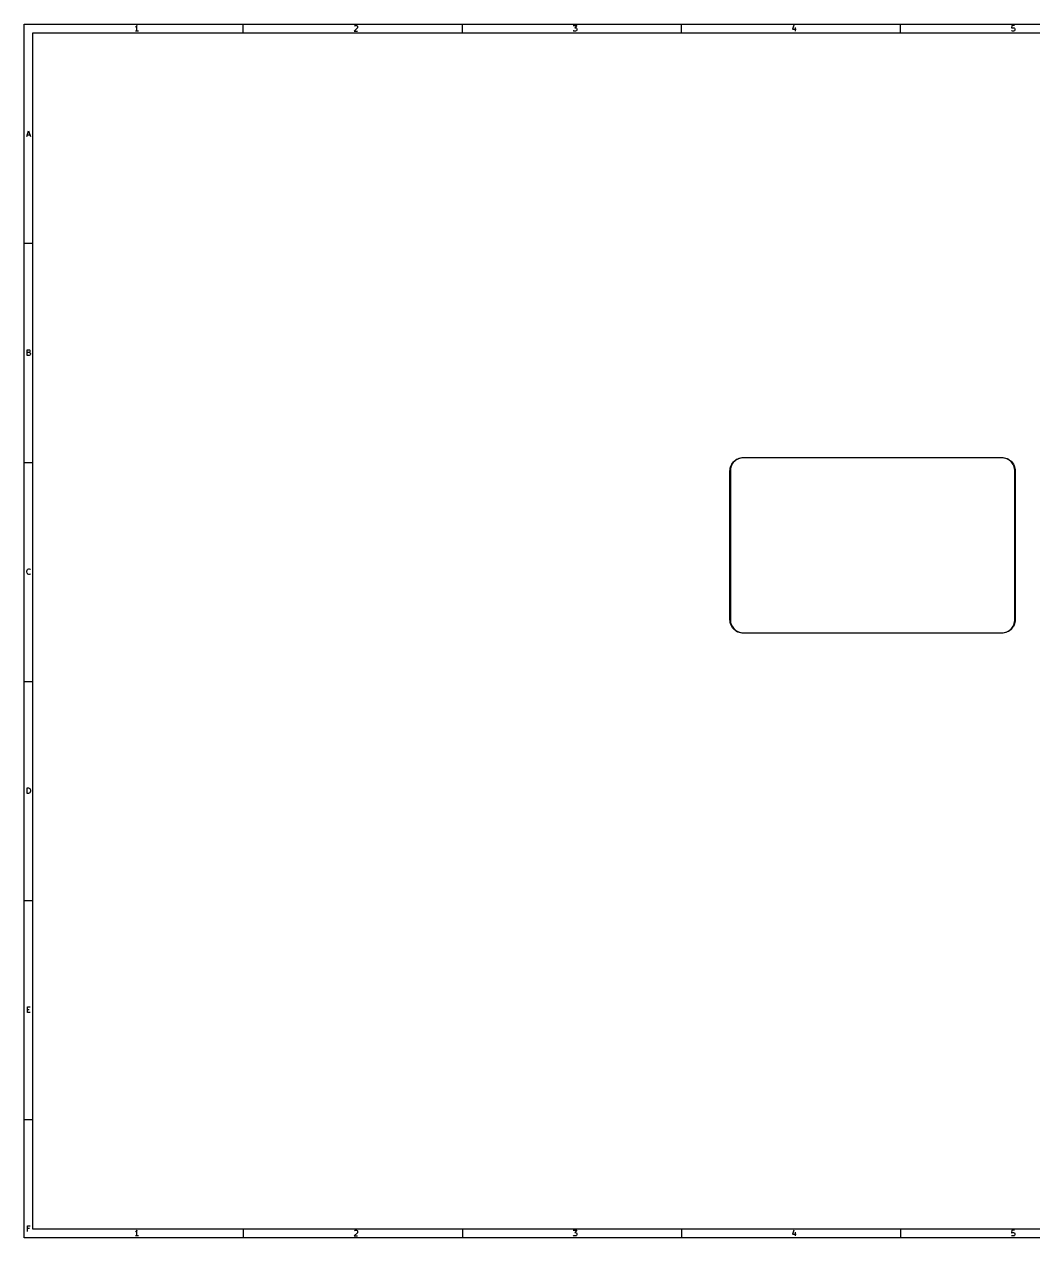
# Model space of a CAD drawing. Extents: x -3.5 to 12.2, y -7.4 to 3.5.
# Drawn here: x -3.54 to 5.52, y -7.36 to 3.54 of the extents above; entities that cross this region are included whole.
import ezdxf

# ---------------------------------------------------------------- set-up
doc = ezdxf.new("R2010")
doc.units = 0
doc.header["$MEASUREMENT"] = 0
doc.layers.add('BLACK', color=7, linetype='CONTINUOUS')

msp = doc.modelspace()

# ---------------------------------------------------------------- linework, layer by layer
at = {"layer": 'BLACK', "linetype": 'CONTINUOUS'}
for p, q in [((-3.543, 3.543), (12.204, 3.543)), ((-3.543, -7.362), (-3.543, 3.543)), ((-2.541, 3.52), (-2.545, 3.517)), ((-2.536, 3.524), (-2.541, 3.52)), ((-2.531, 3.532), (-2.536, 3.524)), ((-2.531, 3.481), (-2.531, 3.532)), ((-1.575, 3.465), (-1.575, 3.543)), ((-0.55, 3.51), (-0.579, 3.481)), ((-0.577, 3.527), (-0.574, 3.529)), ((-0.574, 3.529), (-0.57, 3.532)), ((-0.57, 3.532), (-0.557, 3.532)), ((-0.557, 3.532), (-0.553, 3.529)), ((-0.553, 3.529), (-0.55, 3.527)), ((-0.55, 3.527), (-0.548, 3.522)), ((-0.548, 3.517), (-0.55, 3.51)), ((-0.548, 3.522), (-0.548, 3.517)), ((0.394, 3.465), (0.394, 3.543)), ((1.389, 3.532), (1.421, 3.532)), ((1.421, 3.532), (1.404, 3.512)), ((1.404, 3.512), (1.411, 3.512)), ((1.411, 3.512), (1.416, 3.51)), ((1.416, 3.51), (1.418, 3.507)), ((1.418, 3.507), (1.421, 3.503)), ((1.421, 3.49), (1.418, 3.485)), ((1.421, 3.503), (1.421, 3.49)), ((2.362, 3.465), (2.362, 3.543)), ((3.372, 3.534), (3.36, 3.498)), ((3.36, 3.498), (3.392, 3.498)), ((3.384, 3.515), (3.384, 3.481)), ((4.331, 3.465), (4.331, 3.543)), ((5.331, 3.532), (5.329, 3.507)), ((5.329, 3.507), (5.331, 3.51)), ((5.355, 3.532), (5.331, 3.532)), ((5.331, 3.51), (5.336, 3.512)), ((5.336, 3.512), (5.348, 3.512)), ((5.348, 3.512), (5.353, 3.51)), ((5.353, 3.51), (5.355, 3.507)), ((5.355, 3.507), (5.358, 3.503)), ((5.358, 3.49), (5.355, 3.485)), ((5.358, 3.503), (5.358, 3.49)), ((-3.465, 3.465), (12.126, 3.465)), ((-3.465, -7.284), (-3.465, 3.465)), ((-2.516, 3.481), (-2.545, 3.481)), ((-0.579, 3.481), (-0.548, 3.481)), ((1.392, 3.483), (1.389, 3.485)), ((1.396, 3.481), (1.392, 3.483)), ((1.411, 3.481), (1.396, 3.481)), ((1.416, 3.483), (1.411, 3.481)), ((1.418, 3.485), (1.416, 3.483)), ((5.331, 3.483), (5.329, 3.485)), ((5.336, 3.481), (5.331, 3.483)), ((5.348, 3.481), (5.336, 3.481)), ((5.353, 3.483), (5.348, 3.481)), ((5.355, 3.485), (5.353, 3.483)), ((-3.521, 2.536), (-3.504, 2.587)), ((-3.516, 2.55), (-3.492, 2.55)), ((-3.504, 2.587), (-3.487, 2.536)), ((-3.543, 1.575), (-3.465, 1.575)), ((-3.517, 0.567), (-3.517, 0.618)), ((-3.517, 0.618), (-3.5, 0.618)), ((-3.5, 0.594), (-3.517, 0.594)), ((-3.498, 0.567), (-3.517, 0.567)), ((-3.5, 0.618), (-3.495, 0.616)), ((-3.495, 0.596), (-3.5, 0.594)), ((-3.5, 0.594), (-3.493, 0.592)), ((-3.493, 0.57), (-3.498, 0.567)), ((-3.495, 0.616), (-3.493, 0.613)), ((-3.493, 0.599), (-3.495, 0.596)), ((-3.493, 0.613), (-3.491, 0.609)), ((-3.491, 0.604), (-3.493, 0.599)), ((-3.493, 0.592), (-3.491, 0.589)), ((-3.491, 0.572), (-3.493, 0.57)), ((-3.491, 0.609), (-3.491, 0.604)), ((-3.491, 0.589), (-3.488, 0.584)), ((-3.488, 0.577), (-3.491, 0.572)), ((-3.488, 0.584), (-3.488, 0.577)), ((-3.543, -0.394), (-3.465, -0.394)), ((2.801, -0.445), (2.804, -0.433)), ((2.804, -0.433), (2.809, -0.421)), ((2.811, -0.426), (2.806, -0.438)), ((2.809, -0.421), (2.814, -0.41)), ((2.816, -0.414), (2.811, -0.426)), ((2.814, -0.41), (2.821, -0.4)), ((2.823, -0.403), (2.816, -0.414)), ((2.821, -0.4), (2.829, -0.39)), ((2.831, -0.393), (2.823, -0.403)), ((2.829, -0.39), (2.838, -0.381)), ((2.841, -0.383), (2.831, -0.393)), ((2.838, -0.381), (2.848, -0.373)), ((2.851, -0.375), (2.841, -0.383)), ((2.848, -0.373), (2.858, -0.366)), ((2.862, -0.368), (2.851, -0.375)), ((2.858, -0.366), (2.869, -0.361)), ((2.874, -0.363), (2.862, -0.368)), ((2.869, -0.361), (2.881, -0.356)), ((2.886, -0.358), (2.874, -0.363)), ((2.881, -0.356), (2.893, -0.353)), ((2.899, -0.356), (2.886, -0.358)), ((2.893, -0.353), (2.906, -0.351)), ((2.912, -0.354), (2.899, -0.356)), ((2.906, -0.351), (2.918, -0.35)), ((2.918, -0.354), (2.912, -0.354)), ((2.918, -0.35), (5.241, -0.35)), ((5.241, -0.354), (2.918, -0.354)), ((5.241, -0.35), (5.254, -0.351)), ((5.248, -0.354), (5.241, -0.354)), ((5.26, -0.356), (5.248, -0.354)), ((5.254, -0.351), (5.266, -0.353)), ((5.273, -0.358), (5.26, -0.356)), ((5.266, -0.353), (5.278, -0.356)), ((5.285, -0.363), (5.273, -0.358)), ((5.278, -0.356), (5.29, -0.36)), ((5.297, -0.368), (5.285, -0.363)), ((5.29, -0.36), (5.301, -0.366)), ((5.308, -0.375), (5.297, -0.368)), ((5.301, -0.366), (5.311, -0.373)), ((5.318, -0.383), (5.308, -0.375)), ((5.311, -0.373), (5.321, -0.381)), ((5.328, -0.392), (5.318, -0.383)), ((5.321, -0.381), (5.33, -0.39)), ((5.336, -0.403), (5.328, -0.392)), ((5.33, -0.39), (5.338, -0.399)), ((5.343, -0.414), (5.336, -0.403)), ((5.338, -0.399), (5.345, -0.41)), ((5.348, -0.425), (5.343, -0.414)), ((5.345, -0.41), (5.351, -0.421)), ((5.353, -0.437), (5.348, -0.425)), ((5.351, -0.421), (5.355, -0.433)), ((5.355, -0.433), (5.358, -0.445)), ((2.798, -0.47), (2.799, -0.458)), ((2.798, -1.809), (2.798, -0.47)), ((2.799, -0.458), (2.801, -0.445)), ((2.804, -0.451), (2.802, -0.464)), ((2.802, -0.464), (2.802, -0.47)), ((2.802, -0.47), (2.802, -1.809)), ((2.806, -0.438), (2.804, -0.451)), ((5.356, -0.45), (5.353, -0.437)), ((5.357, -0.463), (5.356, -0.45)), ((5.357, -0.469), (5.357, -0.463)), ((5.357, -1.809), (5.357, -0.469)), ((5.358, -0.445), (5.36, -0.457)), ((5.36, -0.457), (5.361, -0.469)), ((5.361, -0.469), (5.361, -0.469)), ((5.361, -0.469), (5.361, -0.469)), ((5.361, -0.469), (5.361, -0.469)), ((5.361, -0.469), (5.361, -1.809)), ((-3.52, -1.372), (-3.517, -1.362)), ((-3.52, -1.379), (-3.52, -1.372)), ((-3.517, -1.389), (-3.52, -1.379)), ((-3.517, -1.362), (-3.515, -1.357)), ((-3.515, -1.394), (-3.517, -1.389)), ((-3.515, -1.357), (-3.51, -1.353)), ((-3.51, -1.399), (-3.515, -1.394)), ((-3.51, -1.353), (-3.503, -1.35)), ((-3.503, -1.401), (-3.51, -1.399)), ((-3.503, -1.35), (-3.498, -1.35)), ((-3.498, -1.401), (-3.503, -1.401)), ((-3.498, -1.35), (-3.491, -1.353)), ((-3.491, -1.399), (-3.498, -1.401)), ((-3.491, -1.353), (-3.488, -1.355)), ((-3.488, -1.396), (-3.491, -1.399)), ((2.799, -1.822), (2.798, -1.809)), ((2.798, -1.809), (2.798, -1.809)), ((2.798, -1.809), (2.798, -1.809)), ((2.798, -1.809), (2.798, -1.809)), ((2.801, -1.834), (2.799, -1.822)), ((2.804, -1.846), (2.801, -1.834)), ((2.802, -1.809), (2.802, -1.809)), ((2.802, -1.809), (2.802, -1.816)), ((2.802, -1.816), (2.804, -1.829)), ((2.804, -1.829), (2.807, -1.841)), ((2.809, -1.858), (2.804, -1.846)), ((2.807, -1.841), (2.811, -1.854)), ((2.811, -1.854), (2.817, -1.865)), ((5.343, -1.865), (5.349, -1.853)), ((5.349, -1.853), (5.353, -1.841)), ((5.355, -1.846), (5.351, -1.858)), ((5.353, -1.841), (5.356, -1.828)), ((5.358, -1.834), (5.355, -1.846)), ((5.356, -1.828), (5.357, -1.815)), ((5.357, -1.815), (5.357, -1.809)), ((5.36, -1.821), (5.358, -1.834)), ((5.361, -1.809), (5.36, -1.821)), ((2.814, -1.869), (2.809, -1.858)), ((2.821, -1.88), (2.814, -1.869)), ((2.817, -1.865), (2.824, -1.876)), ((2.829, -1.889), (2.821, -1.88)), ((2.824, -1.876), (2.832, -1.887)), ((2.838, -1.898), (2.829, -1.889)), ((2.832, -1.887), (2.841, -1.896)), ((2.848, -1.906), (2.838, -1.898)), ((2.841, -1.896), (2.851, -1.904)), ((2.858, -1.913), (2.848, -1.906)), ((2.851, -1.904), (2.862, -1.911)), ((2.87, -1.919), (2.858, -1.913)), ((2.862, -1.911), (2.874, -1.916)), ((2.881, -1.923), (2.87, -1.919)), ((2.874, -1.916), (2.886, -1.921)), ((2.893, -1.926), (2.881, -1.923)), ((2.886, -1.921), (2.899, -1.923)), ((2.906, -1.928), (2.893, -1.926)), ((2.899, -1.923), (2.912, -1.925)), ((2.918, -1.929), (2.906, -1.928)), ((2.912, -1.925), (2.918, -1.925)), ((2.918, -1.925), (5.241, -1.925)), ((5.241, -1.929), (2.918, -1.929)), ((5.241, -1.925), (5.248, -1.925)), ((5.254, -1.928), (5.241, -1.929)), ((5.248, -1.925), (5.261, -1.923)), ((5.266, -1.926), (5.254, -1.928)), ((5.261, -1.923), (5.273, -1.921)), ((5.278, -1.923), (5.266, -1.926)), ((5.273, -1.921), (5.286, -1.916)), ((5.29, -1.918), (5.278, -1.923)), ((5.286, -1.916), (5.297, -1.911)), ((5.301, -1.913), (5.29, -1.918)), ((5.297, -1.911), (5.308, -1.904)), ((5.312, -1.906), (5.301, -1.913)), ((5.308, -1.904), (5.319, -1.896)), ((5.321, -1.898), (5.312, -1.906)), ((5.319, -1.896), (5.328, -1.886)), ((5.33, -1.889), (5.321, -1.898)), ((5.328, -1.886), (5.336, -1.876)), ((5.338, -1.879), (5.33, -1.889)), ((5.336, -1.876), (5.343, -1.865)), ((5.345, -1.869), (5.338, -1.879)), ((5.351, -1.858), (5.345, -1.869)), ((-3.543, -2.362), (-3.465, -2.362)), ((-3.517, -3.37), (-3.517, -3.319)), ((-3.517, -3.319), (-3.505, -3.319)), ((-3.505, -3.37), (-3.517, -3.37)), ((-3.505, -3.319), (-3.498, -3.321)), ((-3.498, -3.367), (-3.505, -3.37)), ((-3.498, -3.321), (-3.493, -3.326)), ((-3.493, -3.363), (-3.498, -3.367)), ((-3.493, -3.326), (-3.491, -3.331)), ((-3.491, -3.358), (-3.493, -3.363)), ((-3.491, -3.331), (-3.488, -3.341)), ((-3.488, -3.348), (-3.491, -3.358)), ((-3.488, -3.341), (-3.488, -3.348)), ((-3.543, -4.331), (-3.465, -4.331)), ((-3.515, -5.338), (-3.515, -5.287)), ((-3.515, -5.287), (-3.491, -5.287)), ((-3.515, -5.312), (-3.498, -5.312)), ((-3.491, -5.338), (-3.515, -5.338)), ((-3.543, -6.299), (-3.465, -6.299)), ((-3.514, -7.307), (-3.514, -7.256)), ((-3.514, -7.256), (-3.489, -7.256)), ((-3.497, -7.28), (-3.514, -7.28)), ((12.126, -7.284), (-3.465, -7.284)), ((-2.536, -7.302), (-2.541, -7.307)), ((-2.531, -7.295), (-2.536, -7.302)), ((-2.531, -7.346), (-2.531, -7.295)), ((-1.575, -7.284), (-1.575, -7.362)), ((-0.577, -7.3), (-0.574, -7.298)), ((-0.574, -7.298), (-0.57, -7.295)), ((-0.57, -7.295), (-0.557, -7.295)), ((-0.557, -7.295), (-0.553, -7.298)), ((-0.553, -7.298), (-0.55, -7.3)), ((-0.55, -7.3), (-0.548, -7.305)), ((-0.548, -7.305), (-0.548, -7.31)), ((0.394, -7.284), (0.394, -7.362)), ((1.389, -7.295), (1.421, -7.295)), ((1.421, -7.295), (1.404, -7.315)), ((2.362, -7.284), (2.362, -7.362)), ((3.372, -7.293), (3.36, -7.329)), ((4.331, -7.284), (4.331, -7.362)), ((5.331, -7.295), (5.329, -7.319)), ((5.355, -7.295), (5.331, -7.295)), ((12.204, -7.362), (-3.543, -7.362)), ((-2.541, -7.307), (-2.545, -7.31)), ((-2.516, -7.346), (-2.545, -7.346)), ((-0.55, -7.317), (-0.579, -7.346)), ((-0.579, -7.346), (-0.548, -7.346)), ((-0.548, -7.31), (-0.55, -7.317)), ((1.392, -7.344), (1.389, -7.341)), ((1.396, -7.346), (1.392, -7.344)), ((1.411, -7.346), (1.396, -7.346)), ((1.404, -7.315), (1.411, -7.315)), ((1.411, -7.315), (1.416, -7.317)), ((1.416, -7.344), (1.411, -7.346)), ((1.416, -7.317), (1.418, -7.319)), ((1.418, -7.341), (1.416, -7.344)), ((1.418, -7.319), (1.421, -7.324)), ((1.421, -7.337), (1.418, -7.341)), ((1.421, -7.324), (1.421, -7.337)), ((3.36, -7.329), (3.392, -7.329)), ((3.384, -7.312), (3.384, -7.346)), ((5.329, -7.319), (5.331, -7.317)), ((5.331, -7.344), (5.329, -7.341)), ((5.331, -7.317), (5.336, -7.315)), ((5.336, -7.346), (5.331, -7.344)), ((5.336, -7.315), (5.348, -7.315)), ((5.348, -7.346), (5.336, -7.346)), ((5.348, -7.315), (5.353, -7.317)), ((5.353, -7.344), (5.348, -7.346)), ((5.353, -7.317), (5.355, -7.319)), ((5.355, -7.341), (5.353, -7.344)), ((5.355, -7.319), (5.358, -7.324)), ((5.358, -7.337), (5.355, -7.341)), ((5.358, -7.324), (5.358, -7.337))]:
    msp.add_line(p, q, dxfattribs=at)

doc.saveas('drawing.dxf')
